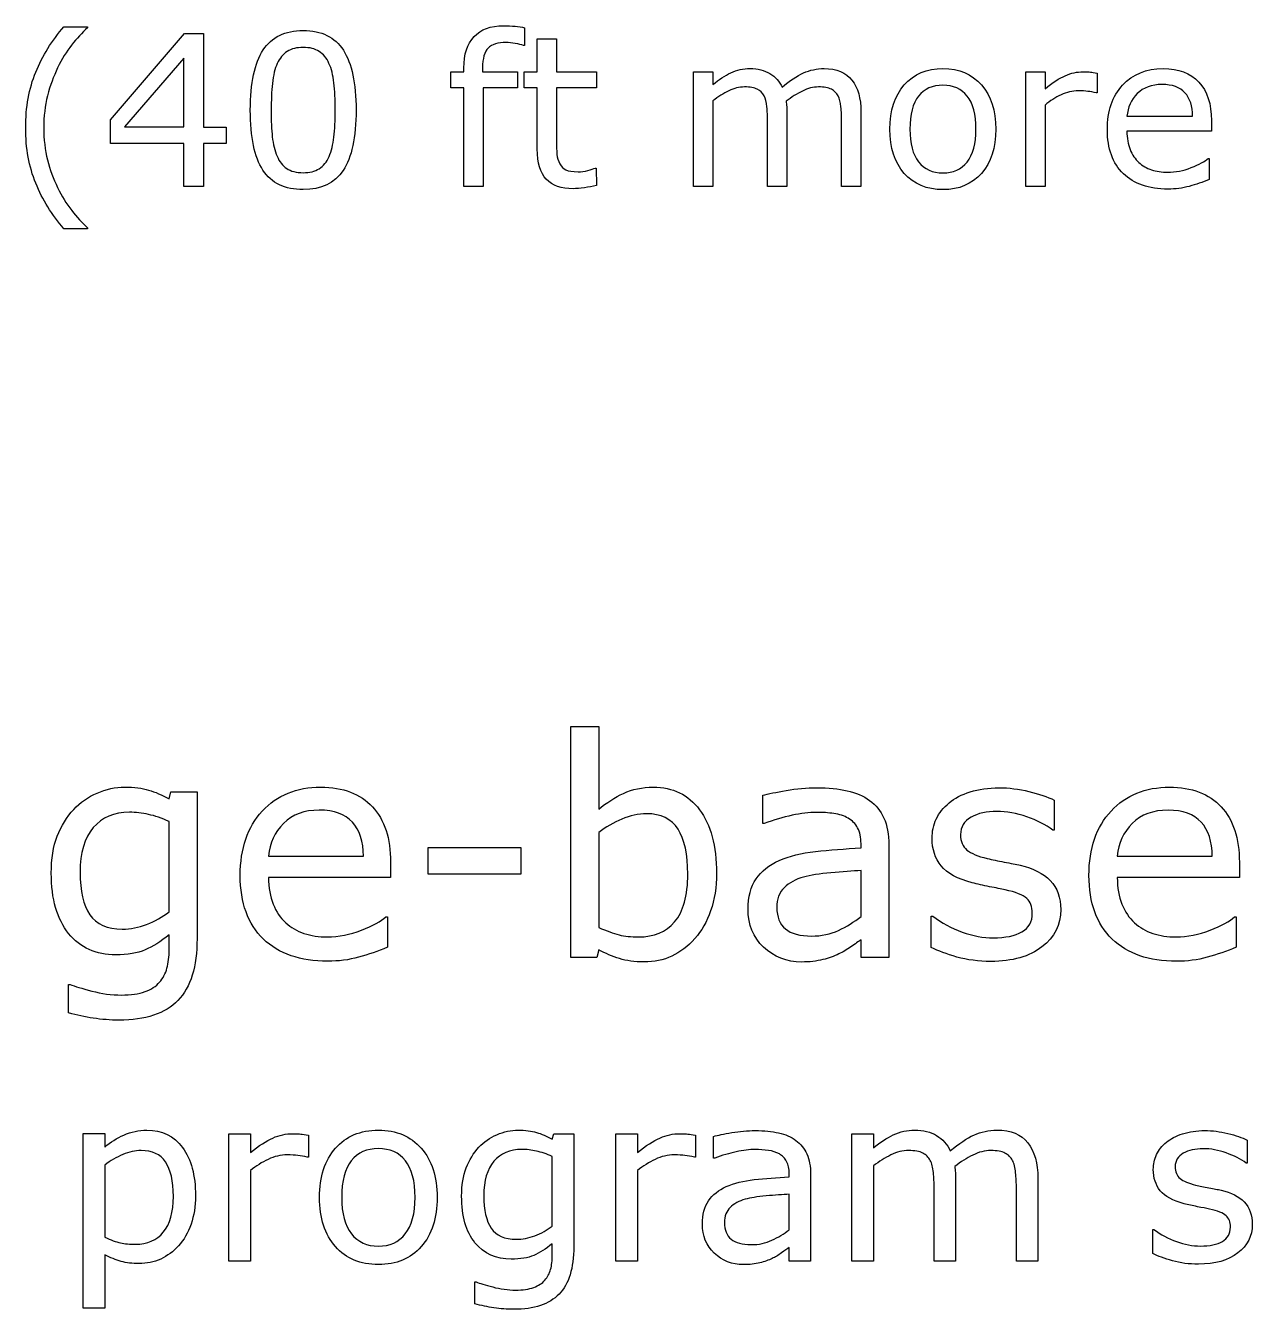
# Model space of a CAD drawing. Extents: x -13 to 750, y 12 to 2314.
# Drawn here: x 176.9 to 229.4, y 585.8 to 640.8 of the extents above; entities that cross this region are included whole.
import ezdxf

# ---------------------------------------------------------------- set-up
doc = ezdxf.new("R2010")
doc.units = 0
doc.layers.get('0').update_dxf_attribs({"linetype": 'CONTINUOUS'})

msp = doc.modelspace()

# ---------------------------------------------------------------- linework, layer by layer
at = {"color": 7}
for points in [[(178.58203, 640.7281), (179.58838, 640.7281), (179.58838, 640.6841)], [(198.2959, 640.6838), (198.2959, 639.9283)], [(198.83643, 635.4938), (198.83643, 638.1042), (198.27832, 638.1042), (198.27832, 638.7985), (198.83643, 638.7985), (198.83643, 640.2091), (199.6626, 640.2091), (199.6626, 638.7985), (201.36768, 638.7985), (201.36768, 638.1042), (199.6626, 638.1042), (199.6626, 635.8673)], [(198.2959, 639.9283), (198.252, 639.9283)], [(196.49859, 638.9659), (196.49859, 638.7989), (197.98833, 638.7989), (197.98833, 638.1046), (196.5249, 638.1046), (196.5249, 633.89), (195.69873, 633.89), (195.69873, 638.1044), (195.14062, 638.1044), (195.14062, 638.7987), (195.69873, 638.7987), (195.69873, 638.9613)], [(206.35562, 637.5553), (206.35562, 633.89), (205.52945, 633.89), (205.52945, 638.7987), (206.35562, 638.7987), (206.35562, 638.2538)], [(220.57182, 637.3755), (220.57182, 633.89), (219.74565, 633.89), (219.74565, 638.7987), (220.57182, 638.7987), (220.57182, 638.0736)], [(222.80863, 638.7457), (222.80859, 637.8979)], [(222.80859, 637.8979), (222.76469, 637.8979)], [(209.52412, 637.0325), (209.52412, 633.89), (208.69794, 633.89), (208.69794, 636.6849)], [(212.69253, 637.076), (212.69238, 633.8901)], [(224.07861, 636.8916), (226.89111, 636.8916)], [(212.69238, 633.8901), (211.86621, 633.8901), (211.86621, 636.685)], [(227.69527, 636.707), (227.69531, 636.2588)], [(227.69531, 636.2588), (224.07861, 636.2588)], [(201.32375, 634.6764), (201.36765, 634.6764), (201.36768, 633.9341)], [(227.55469, 635.0898), (227.59859, 635.0898), (227.59859, 634.1889)], [(179.58838, 632.0797), (178.58203, 632.0797)], [(179.58838, 632.1236), (179.58838, 632.0797)], [(201.46823, 601.2195), (201.39203, 600.8894), (200.27484, 600.8894), (200.27484, 610.7664), (201.4682, 610.7664), (201.4682, 607.2371)], [(183.08543, 607.6755), (183.16163, 607.9802), (184.27882, 607.9802), (184.27878, 601.6957)], [(208.55222, 606.6149), (208.48872, 606.6149), (208.48872, 607.8273)], [(220.96825, 607.6176), (220.96825, 606.3417), (220.90475, 606.3417)], [(183.08542, 602.8382), (183.08542, 606.704)], [(201.46823, 606.2338), (201.46823, 602.1713)], [(212.69724, 605.5737), (212.69724, 605.7578)], [(213.88423, 605.7008), (213.88425, 600.8891)], [(187.33835, 605.2249), (191.40085, 605.2249)], [(223.66599, 605.2245), (227.72849, 605.2245)], [(192.56249, 604.9583), (192.56247, 604.3109)], [(205.28317, 604.4563), (205.28317, 604.4565)], [(212.69724, 602.6347), (212.69724, 604.6088)], [(228.89013, 604.9579), (228.89011, 604.3105)], [(192.56247, 604.3109), (187.33835, 604.3109)], [(228.89011, 604.3105), (223.66599, 604.3105)], [(183.08542, 602.8379), (183.08542, 602.8382)], [(192.35934, 602.6224), (192.42284, 602.6224), (192.42284, 601.3211)], [(212.69724, 602.6349), (212.69724, 602.6347)], [(215.70602, 601.3144), (215.70602, 602.6537), (215.76952, 602.6537)], [(228.68698, 602.622), (228.75048, 602.622), (228.75048, 601.3207)], [(183.08543, 601.2073), (183.08543, 601.8547)], [(213.88425, 600.8891), (212.69724, 600.8891), (212.69724, 601.6445)], [(178.78171, 598.5095), (178.78171, 599.7283), (178.84521, 599.7283)], [(180.3286, 588.1636), (180.3286, 585.8785), (179.41063, 585.8785), (179.41063, 593.3443), (180.3286, 593.3443), (180.3286, 592.773)], [(186.55909, 591.7617), (186.55909, 587.89), (185.64112, 587.89), (185.64112, 593.3441), (186.55909, 593.3441), (186.55909, 592.5384)], [(189.04444, 593.2851), (189.04442, 592.3435)], [(199.4839, 593.1094), (199.5425, 593.3438), (200.40188, 593.3438), (200.40185, 588.5105)], [(203.12648, 591.7617), (203.12648, 587.89), (202.20852, 587.89), (202.20852, 593.3441), (203.12648, 593.3441), (203.12648, 592.5384)], [(205.61184, 593.2851), (205.61181, 592.3435)], [(206.437, 592.2945), (206.3882, 592.2945), (206.3882, 593.2271)], [(213.2243, 591.9623), (213.2243, 587.89), (212.30633, 587.89), (212.30633, 593.3441), (213.2243, 593.3441), (213.2243, 592.7386)], [(229.22995, 593.0658), (229.22995, 592.0843), (229.18115, 592.0843)], [(189.04442, 592.3435), (188.99562, 592.3435)], [(199.48388, 589.3894), (199.48388, 592.3631)], [(205.61181, 592.3435), (205.56301, 592.3435)], [(180.3286, 592.0017), (180.3286, 588.9109)], [(209.62548, 591.4941), (209.62548, 591.6357)], [(210.53859, 591.5911), (210.53856, 587.8904)], [(216.74483, 591.3812), (216.74483, 587.89), (215.82686, 587.89), (215.82686, 590.9955)], [(220.26532, 591.43), (220.26514, 587.89)], [(184.21044, 590.6832), (184.21044, 590.683)], [(209.62548, 589.2332), (209.62548, 590.7517)], [(220.26514, 587.89), (219.34717, 587.89), (219.34717, 590.9955)], [(183.26317, 590.6594), (183.26317, 590.659)], [(199.48388, 589.3891), (199.48388, 589.3894)], [(209.62548, 589.2334), (209.62548, 589.2332)], [(225.18213, 588.2171), (225.18213, 589.2474), (225.23093, 589.2474)], [(199.4839, 588.1341), (199.4839, 588.6322)], [(210.53856, 587.8904), (209.62548, 587.8904), (209.62548, 588.4715)], [(196.17333, 586.0589), (196.17333, 586.9964), (196.22213, 586.9964)]]:
    msp.add_lwpolyline(points, dxfattribs=at)
for points in [[(185.521, 635.7315), (184.5498, 635.7315), (184.5498, 633.89), (183.70605, 633.89), (183.70605, 635.7313), (180.57275, 635.7313), (180.57275, 636.7421), (183.74121, 640.4335), (184.5498, 640.4335), (184.5498, 636.4344), (185.521, 636.4344)], [(183.70605, 636.4346), (183.70605, 639.3878), (181.17041, 636.4346)], [(191.08447, 637.1641)], [(217.61426, 636.3422)], [(218.4668, 636.3422)], [(189.9287, 635.169)], [(198.12936, 604.4505), (194.16843, 604.4505), (194.16843, 605.5995), (198.12936, 605.5995)], [(206.51459, 604.4885)], [(221.24752, 602.933)], [(193.60985, 590.615)], [(194.55712, 590.615)], [(229.44482, 589.4623)]]:
    msp.add_lwpolyline(points, close=True, dxfattribs=at)
for points in [[(177.37354, 638.7813), (177.660647, 639.484433), (178.063477, 640.133367), (178.58203, 640.7281)], [(179.58838, 640.6841), (179.351073, 640.470233), (179.124023, 640.2227), (178.90723, 639.9415)], [(196.13379, 640.3016), (196.42383, 640.615067), (196.842773, 640.7718), (197.39062, 640.7718)], [(197.39062, 640.7718), (197.575193, 640.7718), (197.740723, 640.763133), (197.88721, 640.7458)], [(197.88721, 640.7458), (198.036623, 640.728467), (198.172853, 640.7078), (198.2959, 640.6838)], [(187.10742, 639.7305), (187.473633, 640.287167), (188.044923, 640.5655), (188.82129, 640.5655)], [(188.82129, 640.5655), (189.606443, 640.5655), (190.179197, 640.282767), (190.53955, 639.7173)], [(195.69873, 638.9613), (195.69873, 639.5443), (195.84375, 639.991067), (196.13379, 640.3016)], [(178.90723, 639.9415), (178.693363, 639.663167), (178.494143, 639.337967), (178.30957, 638.9659)], [(186.55811, 637.1553), (186.55811, 638.318433), (186.741213, 639.176833), (187.10742, 639.7305)], [(188.13574, 639.669), (187.957033, 639.554733), (187.814943, 639.3819), (187.70947, 639.1505)], [(188.82129, 639.8404), (188.545897, 639.8404), (188.31738, 639.783267), (188.13574, 639.669)], [(189.50244, 639.669), (189.32666, 639.783267), (189.09961, 639.8404), (188.82129, 639.8404)], [(189.92432, 639.1592), (189.82178, 639.3848), (189.681153, 639.554733), (189.50244, 639.669)], [(190.53955, 639.7173), (190.90283, 639.154833), (191.08447, 638.303767), (191.08447, 637.1641)], [(196.73589, 639.814), (196.57769, 639.658733), (196.49859, 639.376033), (196.49859, 638.9659)], [(197.50933, 640.0513), (197.154837, 640.0513), (196.897023, 639.9722), (196.73589, 639.814)], [(197.89605, 640.0073), (197.749563, 640.036633), (197.620657, 640.0513), (197.50933, 640.0513)], [(198.252, 639.9283), (198.16118, 639.954967), (198.04253, 639.9813), (197.89605, 640.0073)], [(187.70947, 639.1505), (187.609863, 638.9337), (187.541017, 638.650967), (187.50293, 638.3023)], [(190.13525, 638.3243), (190.100117, 638.652433), (190.029807, 638.930733), (189.92432, 639.1592)], [(176.94287, 636.4039), (176.94287, 637.2857), (177.086427, 638.078167), (177.37354, 638.7813)], [(178.30957, 638.9659), (178.13379, 638.605567), (177.990237, 638.2086), (177.87891, 637.775)], [(206.35562, 638.2538), (206.613433, 638.467667), (206.86978, 638.634633), (207.12466, 638.7547)], [(207.12466, 638.7547), (207.382473, 638.874833), (207.6564, 638.9349), (207.94644, 638.9349)], [(207.94644, 638.9349), (208.280427, 638.9349), (208.56314, 638.8646), (208.79458, 638.724)], [(208.79458, 638.724), (209.02896, 638.583333), (209.203277, 638.3885), (209.31753, 638.1395)], [(209.31753, 638.1395), (209.651517, 638.420767), (209.956207, 638.622933), (210.2316, 638.746)], [(210.2316, 638.746), (210.506987, 638.871933), (210.80142, 638.9349), (211.1149, 638.9349)], [(211.1149, 638.9349), (211.65396, 638.9349), (212.05093, 638.770833), (212.30581, 638.4427)], [(214.54687, 638.2363), (214.95703, 638.7021), (215.509277, 638.935), (216.20361, 638.935)], [(216.20361, 638.935), (216.89209, 638.935), (217.441407, 638.7021), (217.85156, 638.2363)], [(220.57182, 638.0736), (220.89994, 638.337267), (221.188513, 638.5233), (221.43754, 638.6317)], [(221.43754, 638.6317), (221.689493, 638.743033), (221.94584, 638.7987), (222.20658, 638.7987)], [(222.20658, 638.7987), (222.350133, 638.7987), (222.454137, 638.794367), (222.51859, 638.7857)], [(222.51859, 638.7857), (222.583057, 638.779033), (222.679737, 638.7657), (222.80863, 638.7457)], [(223.894, 638.2275), (224.333453, 638.699167), (224.910603, 638.935), (225.62545, 638.935)], [(225.62545, 638.935), (226.287557, 638.935), (226.797323, 638.741633), (227.15475, 638.3549)], [(187.50293, 638.3023), (187.467797, 637.9537), (187.45023, 637.571367), (187.45023, 637.1553)], [(190.19235, 637.1641), (190.19235, 637.609433), (190.173317, 637.996167), (190.13525, 638.3243)], [(207.03238, 637.9816), (206.806793, 637.870267), (206.581207, 637.728167), (206.35562, 637.5553)], [(207.71353, 638.1486), (207.487943, 638.1486), (207.260893, 638.092933), (207.03238, 637.9816)], [(208.25845, 638.0516), (208.132477, 638.116267), (207.950837, 638.1486), (207.71353, 638.1486)], [(208.54849, 637.7704), (208.48111, 637.896333), (208.38443, 637.990067), (208.25845, 638.0516)], [(210.18746, 637.9729), (209.956013, 637.858633), (209.724567, 637.712167), (209.49312, 637.5335)], [(210.8818, 638.1487), (210.650353, 638.1487), (210.418907, 638.0901), (210.18746, 637.9729)], [(211.42672, 638.0517), (211.30074, 638.116367), (211.1191, 638.1487), (210.8818, 638.1487)], [(211.71676, 637.7661), (211.649373, 637.892033), (211.552693, 637.987233), (211.42672, 638.0517)], [(212.30581, 638.4427), (212.563623, 638.1175), (212.69253, 637.661933), (212.69253, 637.076)], [(213.93604, 636.3422), (213.93604, 637.142067), (214.13965, 637.773433), (214.54687, 638.2363)], [(216.20361, 638.2231), (215.75537, 638.2231), (215.406737, 638.067833), (215.15771, 637.7573)], [(217.24072, 637.7573), (216.9917, 638.067833), (216.645997, 638.2231), (216.20361, 638.2231)], [(217.85156, 638.2363), (218.26172, 637.773433), (218.4668, 637.142067), (218.4668, 636.3422)], [(221.99565, 637.9819), (221.740763, 637.9819), (221.494667, 637.924767), (221.25736, 637.8105)], [(222.40434, 637.9599), (222.29008, 637.974567), (222.15385, 637.9819), (221.99565, 637.9819)], [(222.76469, 637.8979), (222.641643, 637.927233), (222.521527, 637.9479), (222.40434, 637.9599)], [(223.23922, 636.3159), (223.23922, 637.118633), (223.45748, 637.755833), (223.894, 638.2275)], [(225.58154, 638.2539), (225.13916, 638.2539), (224.786133, 638.123533), (224.52246, 637.8628)], [(226.56152, 637.8979), (226.347653, 638.135233), (226.020993, 638.2539), (225.58154, 638.2539)], [(227.15475, 638.3549), (227.515097, 637.968233), (227.69527, 637.418933), (227.69527, 636.707)], [(177.87891, 637.775), (177.77051, 637.3414), (177.71631, 636.884367), (177.71631, 636.4039)], [(208.66714, 637.3002), (208.64954, 637.496467), (208.60999, 637.6532), (208.54849, 637.7704)], [(209.49312, 637.5335), (209.50192, 637.4661), (209.509253, 637.387), (209.51512, 637.2962)], [(211.83541, 637.2959), (211.81781, 637.492167), (211.77826, 637.6489), (211.71676, 637.7661)], [(215.15771, 637.7573), (214.911617, 637.4497), (214.78857, 636.978), (214.78857, 636.3422)], [(217.61426, 636.3422), (217.61426, 636.978), (217.489747, 637.4497), (217.24072, 637.7573)], [(221.25736, 637.8105), (221.02006, 637.699167), (220.791547, 637.554167), (220.57182, 637.3755)], [(224.52246, 637.8628), (224.26172, 637.602), (224.11377, 637.278267), (224.07861, 636.8916)], [(226.89111, 636.8916), (226.888443, 637.3252), (226.77858, 637.660633), (226.56152, 637.8979)], [(187.09863, 634.5889), (186.738283, 635.145567), (186.55811, 636.001033), (186.55811, 637.1553)], [(187.45023, 637.1553), (187.45023, 636.6983), (187.46633, 636.316), (187.49853, 636.0084)], [(190.13525, 636.004), (190.173317, 636.326267), (190.19235, 636.712967), (190.19235, 637.1641)], [(191.08447, 637.1641), (191.08447, 635.9893), (190.8999, 635.1265), (190.53076, 634.5757)], [(208.69794, 636.6849), (208.69794, 636.9017), (208.687673, 637.1068), (208.66714, 637.3002)], [(209.51512, 637.2962), (209.52112, 637.208267), (209.52412, 637.120367), (209.52412, 637.0325)], [(211.86621, 636.685), (211.86621, 636.895933), (211.855943, 637.099567), (211.83541, 637.2959)], [(177.37354, 634.0264), (177.086427, 634.729533), (176.94287, 635.522033), (176.94287, 636.4039)], [(177.71631, 636.4039), (177.71631, 635.9029), (177.769043, 635.4444), (177.87451, 635.0284)], [(214.54687, 634.4482), (214.13965, 634.911067), (213.93604, 635.5424), (213.93604, 636.3422)], [(214.78857, 636.3422), (214.78857, 635.727), (214.913083, 635.259733), (215.16211, 634.9404)], [(217.23633, 634.936), (217.488283, 635.2524), (217.61426, 635.721133), (217.61426, 636.3422)], [(218.4668, 636.3422), (218.4668, 635.5424), (218.26172, 634.911067), (217.85156, 634.4482)], [(223.92476, 634.435), (223.467733, 634.8774), (223.23922, 635.504367), (223.23922, 636.3159)], [(187.49853, 636.0084), (187.53073, 635.700733), (187.599577, 635.425333), (187.70507, 635.1822)], [(189.92871, 635.169), (190.03125, 635.406333), (190.100097, 635.684667), (190.13525, 636.004)], [(199.6626, 635.8673), (199.6626, 635.6095), (199.668467, 635.407367), (199.6802, 635.2609)], [(224.07861, 636.2588), (224.07861, 635.957), (224.12402, 635.6933), (224.21484, 635.4677)], [(199.22754, 634.1974), (198.9668, 634.466933), (198.83643, 634.899067), (198.83643, 635.4938)], [(199.6802, 635.2609), (199.691933, 635.117367), (199.732947, 634.9826), (199.80324, 634.8566)], [(224.21484, 635.4677), (224.30566, 635.2451), (224.430173, 635.062), (224.58838, 634.9184)], [(177.87451, 635.0284), (177.98291, 634.6124), (178.12793, 634.2169), (178.30957, 633.8419)], [(187.70507, 635.1822), (187.80175, 634.953667), (187.93798, 634.779333), (188.11376, 634.6592)], [(188.11376, 634.6592), (188.292473, 634.539133), (188.528313, 634.4791), (188.82128, 634.4791)], [(188.82128, 634.4791), (189.096667, 634.4791), (189.325183, 634.536233), (189.50683, 634.6505)], [(189.50683, 634.6505), (189.68847, 634.7647), (189.829093, 634.937533), (189.9287, 635.169)], [(199.80324, 634.8566), (199.867707, 634.7394), (199.955597, 634.652967), (200.06691, 634.5973)], [(201.00734, 634.5753), (201.153827, 634.616633), (201.259297, 634.650333), (201.32375, 634.6764)], [(215.16211, 634.9404), (215.41113, 634.624), (215.758297, 634.4658), (216.20361, 634.4658)], [(216.20361, 634.4658), (216.643063, 634.4658), (216.987303, 634.622533), (217.23633, 634.936)], [(224.58838, 634.9184), (224.74072, 634.7778), (224.920897, 634.672333), (225.12891, 634.602)], [(225.82324, 634.4965), (226.157227, 634.4965), (226.492677, 634.562433), (226.82959, 634.6943)], [(226.82959, 634.6943), (227.169437, 634.829033), (227.411137, 634.960867), (227.55469, 635.0898)], [(188.82129, 633.754), (188.03613, 633.754), (187.46191, 634.0323), (187.09863, 634.5889)], [(190.53076, 634.5757), (190.164553, 634.0279), (189.59473, 633.754), (188.82129, 633.754)], [(200.37012, 633.7931), (199.86914, 633.7931), (199.48828, 633.927867), (199.22754, 634.1974)], [(200.06691, 634.5973), (200.18117, 634.544633), (200.354023, 634.5183), (200.58547, 634.5183)], [(200.58547, 634.5183), (200.720237, 634.5183), (200.86086, 634.5373), (201.00734, 634.5753)], [(216.20361, 633.7539), (215.509277, 633.7539), (214.95703, 633.985333), (214.54687, 634.4482)], [(217.85156, 634.4482), (217.441407, 633.985333), (216.89209, 633.7539), (216.20361, 633.7539)], [(225.83199, 633.7758), (225.017537, 633.7758), (224.381793, 633.995533), (223.92476, 634.435)], [(225.12891, 634.602), (225.339843, 634.531667), (225.571287, 634.4965), (225.82324, 634.4965)], [(227.59859, 634.1889), (227.32027, 634.0717), (227.03609, 633.973567), (226.74605, 633.8945)], [(178.58203, 632.0797), (178.063477, 632.674367), (177.660647, 633.323267), (177.37354, 634.0264)], [(178.30957, 633.8419), (178.48535, 633.4815), (178.686033, 633.1563), (178.91162, 632.8663)], [(200.85791, 633.8331), (200.67627, 633.806433), (200.513673, 633.7931), (200.37012, 633.7931)], [(201.36768, 633.9341), (201.212407, 633.893433), (201.042483, 633.859767), (200.85791, 633.8331)], [(226.74605, 633.8945), (226.456017, 633.815367), (226.15133, 633.7758), (225.83199, 633.7758)], [(178.91162, 632.8663), (179.137207, 632.5733), (179.362793, 632.325733), (179.58838, 632.1236)], [(178.99754, 607.2249), (179.272607, 607.5253), (179.606917, 607.758033), (180.00047, 607.9231)], [(180.00047, 607.9231), (180.394023, 608.092367), (180.78546, 608.177), (181.17478, 608.177)], [(181.17478, 608.177), (181.585267, 608.177), (181.92804, 608.1347), (182.2031, 608.0501)], [(182.2031, 608.0501), (182.4824, 607.9697), (182.77651, 607.844833), (183.08543, 607.6755)], [(187.07177, 607.1546), (187.706537, 607.835933), (188.540193, 608.1766), (189.57274, 608.1766)], [(189.57274, 608.1766), (190.52912, 608.1766), (191.26545, 607.8973), (191.78173, 607.3387)], [(201.4682, 607.2371), (201.802513, 607.512167), (202.157983, 607.736433), (202.53461, 607.9099)], [(202.53461, 607.9099), (202.911237, 608.087633), (203.334413, 608.1765), (203.80414, 608.1765)], [(203.80414, 608.1765), (204.642033, 608.1765), (205.30219, 607.8549), (205.78461, 607.2117)], [(208.48872, 607.8273), (208.721467, 607.890633), (209.057893, 607.960467), (209.498, 608.0368)], [(209.498, 608.0368), (209.9381, 608.112933), (210.371857, 608.151), (210.79927, 608.151)], [(210.79927, 608.151), (211.298617, 608.151), (211.732373, 608.1087), (212.10054, 608.0241)], [(212.10054, 608.0241), (212.472933, 607.9437), (212.794547, 607.804033), (213.06538, 607.6051)], [(216.46776, 607.5034), (216.70474, 607.702267), (217.005197, 607.858833), (217.36913, 607.9731)], [(217.36913, 607.9731), (217.737297, 608.091567), (218.14778, 608.1508), (218.60058, 608.1508)], [(218.60058, 608.1508), (219.023753, 608.1508), (219.45116, 608.0979), (219.8828, 607.9921)], [(219.8828, 607.9921), (220.318673, 607.890567), (220.68049, 607.765733), (220.96825, 607.6176)], [(223.3994, 607.1542), (224.034167, 607.835533), (224.867827, 608.1762), (225.90038, 608.1762)], [(225.90038, 608.1762), (226.85676, 608.1762), (227.593087, 607.8969), (228.10936, 607.3383)], [(178.29295, 606.0759), (178.46645, 606.520233), (178.701313, 606.903233), (178.99754, 607.2249)], [(189.50925, 607.1927), (188.87025, 607.1927), (188.36032, 607.0044), (187.97946, 606.6278)], [(190.92477, 606.6786), (190.615857, 607.021333), (190.144017, 607.1927), (189.50925, 607.1927)], [(191.78173, 607.3387), (192.302237, 606.7801), (192.56249, 605.986633), (192.56249, 604.9583)], [(205.78461, 607.2117), (206.271263, 606.568433), (206.51459, 605.6607), (206.51459, 604.4885)], [(213.06538, 607.6051), (213.33198, 607.410433), (213.535103, 607.158633), (213.67475, 606.8497)], [(215.91552, 606.8115), (216.03824, 607.069633), (216.22232, 607.300267), (216.46776, 607.5034)], [(225.83688, 607.1923), (225.197887, 607.1923), (224.68796, 607.004), (224.3071, 606.6274)], [(227.25241, 606.6782), (226.94349, 607.020933), (226.471647, 607.1923), (225.83688, 607.1923)], [(228.10936, 607.3383), (228.629873, 606.7797), (228.89013, 605.986233), (228.89013, 604.9579)], [(181.38425, 607.1036), (180.728323, 607.1036), (180.212047, 606.883533), (179.83542, 606.4434)], [(182.19675, 607.0086), (181.925917, 607.071933), (181.655083, 607.1036), (181.38425, 607.1036)], [(183.08542, 606.704), (182.768033, 606.847867), (182.47181, 606.9494), (182.19675, 607.0086)], [(186.12597, 604.3934), (186.12597, 605.552933), (186.441237, 606.473333), (187.07177, 607.1546)], [(187.97946, 606.6278), (187.602833, 606.251133), (187.38913, 605.7835), (187.33835, 605.2249)], [(191.40085, 605.2249), (191.39685, 605.851233), (191.238157, 606.3358), (190.92477, 606.6786)], [(202.45847, 606.8115), (202.102997, 606.663367), (201.772917, 606.4708), (201.46823, 606.2338)], [(203.51218, 607.04), (203.165173, 607.04), (202.813937, 606.963833), (202.45847, 606.8115)], [(204.86423, 606.3798), (204.58493, 606.819933), (204.134247, 607.04), (203.51218, 607.04)], [(209.74558, 606.9704), (209.360487, 606.889933), (208.9627, 606.771433), (208.55222, 606.6149)], [(210.79294, 607.0973), (210.479787, 607.0973), (210.130667, 607.055), (209.74558, 606.9704)], [(211.53561, 607.0463), (211.298637, 607.0803), (211.05108, 607.0973), (210.79294, 607.0973)], [(212.14499, 606.8495), (211.975717, 606.946833), (211.77259, 607.012433), (211.53561, 607.0463)], [(212.55124, 606.4306), (212.45814, 606.608333), (212.322723, 606.747967), (212.14499, 606.8495)], [(213.67475, 606.8497), (213.814403, 606.540833), (213.88423, 606.157867), (213.88423, 605.7008)], [(215.73778, 605.9863), (215.73778, 606.2783), (215.797027, 606.553367), (215.91552, 606.8115)], [(217.40719, 606.8876), (217.10673, 606.7226), (216.9565, 606.475067), (216.9565, 606.145)], [(218.51168, 607.1415), (218.075807, 607.1415), (217.707643, 607.056867), (217.40719, 606.8876)], [(219.79391, 606.9067), (219.358037, 607.063233), (218.930627, 607.1415), (218.51168, 607.1415)], [(220.90475, 606.3417), (220.600057, 606.566033), (220.229777, 606.754367), (219.79391, 606.9067)], [(222.4536, 604.393), (222.4536, 605.552533), (222.768867, 606.472933), (223.3994, 607.1542)], [(224.3071, 606.6274), (223.930473, 606.250733), (223.71677, 605.7831), (223.66599, 605.2245)], [(227.72849, 605.2245), (227.72449, 605.850833), (227.565797, 606.3354), (227.25241, 606.6782)], [(178.03904, 604.5017), (178.03904, 605.1111), (178.123677, 605.635833), (178.29295, 606.0759)], [(179.83542, 606.4434), (179.458793, 606.003267), (179.27048, 605.364267), (179.27048, 604.5264)], [(205.28317, 604.4565), (205.28317, 605.302833), (205.143523, 605.943933), (204.86423, 606.3798)], [(212.69724, 605.7578), (212.69724, 606.0286), (212.648573, 606.252867), (212.55124, 606.4306)], [(216.9565, 606.145), (216.9565, 605.853), (217.047483, 605.632933), (217.22945, 605.4848)], [(210.74851, 605.4213), (211.35365, 605.489033), (212.003227, 605.539833), (212.69724, 605.5737)], [(216.12499, 604.8056), (215.86685, 605.1272), (215.73778, 605.520767), (215.73778, 605.9863)], [(208.20309, 604.247), (208.435843, 604.581333), (208.765923, 604.8437), (209.19333, 605.0341)], [(209.19333, 605.0341), (209.62497, 605.224567), (210.143363, 605.353633), (210.74851, 605.4213)], [(217.22945, 605.4848), (217.407183, 605.336667), (217.694943, 605.216067), (218.09273, 605.123)], [(218.09273, 605.123), (218.312783, 605.072333), (218.558227, 605.021533), (218.82906, 604.9706)], [(218.82906, 604.9706), (219.104127, 604.919933), (219.332643, 604.8734), (219.51461, 604.831)], [(178.78172, 601.9119), (178.2866, 602.5255), (178.03904, 603.388767), (178.03904, 604.5017)], [(179.27048, 604.5264), (179.27048, 603.7308), (179.410127, 603.127767), (179.68942, 602.7173)], [(204.71823, 602.4123), (205.094857, 602.848167), (205.28317, 603.5295), (205.28317, 604.4563)], [(206.51462, 604.4885), (206.51462, 603.896033), (206.429983, 603.362833), (206.26071, 602.8889)], [(211.40866, 604.5138), (210.917773, 604.4718), (210.52845, 604.410433), (210.24069, 604.3297)], [(212.69724, 604.6088), (212.333307, 604.587467), (211.90378, 604.5558), (211.40866, 604.5138)], [(217.45165, 604.082), (216.829577, 604.247), (216.387357, 604.4882), (216.12499, 604.8056)], [(219.51461, 604.831), (220.06897, 604.704067), (220.496377, 604.486133), (220.79683, 604.1772)], [(187.1162, 601.6766), (186.456047, 602.3156), (186.12597, 603.2212), (186.12597, 604.3934)], [(187.33835, 604.3109), (187.33835, 603.875033), (187.403943, 603.494167), (187.53513, 603.1683)], [(207.86032, 602.9457), (207.86032, 603.483167), (207.974577, 603.916933), (208.20309, 604.247)], [(209.40915, 603.8727), (209.197563, 603.669567), (209.09177, 603.388167), (209.09177, 603.0285)], [(210.24069, 604.3297), (209.897917, 604.232367), (209.620737, 604.080033), (209.40915, 603.8727)], [(218.19433, 603.9169), (217.923497, 603.967567), (217.675937, 604.0226), (217.45165, 604.082)], [(218.86083, 603.7836), (218.691557, 603.8216), (218.46939, 603.866033), (218.19433, 603.9169)], [(220.79683, 604.1772), (221.09729, 603.864067), (221.24752, 603.449333), (221.24752, 602.933)], [(223.44384, 601.6762), (222.78368, 602.3152), (222.4536, 603.2208), (222.4536, 604.393)], [(223.66599, 604.3105), (223.66599, 603.874633), (223.73158, 603.493767), (223.86276, 603.1679)], [(219.78759, 603.4155), (219.626783, 603.559367), (219.317863, 603.682067), (218.86083, 603.7836)], [(220.0288, 602.7807), (220.0288, 603.059967), (219.948397, 603.271567), (219.78759, 603.4155)], [(182.12058, 602.2984), (182.471813, 602.4338), (182.793427, 602.613633), (183.08542, 602.8379)], [(187.53513, 603.1683), (187.66631, 602.8467), (187.84616, 602.582233), (188.07468, 602.3749)], [(206.26071, 602.8889), (206.09567, 602.414967), (205.871387, 602.0172), (205.58786, 601.6956)], [(208.52683, 601.3271), (208.08249, 601.7503), (207.86032, 602.289833), (207.86032, 602.9457)], [(209.09177, 603.0285), (209.09177, 602.622233), (209.21449, 602.3154), (209.45993, 602.108)], [(219.58446, 601.9809), (219.880687, 602.150167), (220.0288, 602.416767), (220.0288, 602.7807)], [(221.24753, 602.933), (221.24753, 602.2856), (220.978813, 601.754533), (220.44138, 601.3398)], [(223.86276, 603.1679), (223.993947, 602.8463), (224.173797, 602.581833), (224.40231, 602.3745)], [(179.68942, 602.7173), (179.96872, 602.306833), (180.4321, 602.1016), (181.07956, 602.1016)], [(181.07956, 602.1016), (181.426567, 602.1016), (181.773573, 602.1672), (182.12058, 602.2984)], [(188.07468, 602.3749), (188.294733, 602.171767), (188.554987, 602.0194), (188.85544, 601.9178)], [(191.31198, 602.0511), (191.802867, 602.245767), (192.151987, 602.4362), (192.35934, 602.6224)], [(203.1694, 601.7649), (203.82956, 601.7649), (204.345837, 601.9807), (204.71823, 602.4123)], [(211.73239, 602.0446), (212.079397, 602.2096), (212.401013, 602.406367), (212.69724, 602.6349)], [(215.76952, 602.6537), (216.146147, 602.370233), (216.565093, 602.143833), (217.02636, 601.9745)], [(224.40231, 602.3745), (224.622363, 602.171367), (224.88262, 602.019), (225.18308, 601.9174)], [(227.63962, 602.0507), (228.130507, 602.245367), (228.479627, 602.4358), (228.68698, 602.622)], [(180.80027, 600.9978), (179.953917, 600.9978), (179.281067, 601.3025), (178.78172, 601.9119)], [(183.08543, 601.8547), (182.72573, 601.566967), (182.38084, 601.351167), (182.05076, 601.2073)], [(184.27878, 601.6957), (184.27878, 600.493833), (184.00583, 599.6115), (183.45993, 599.0487)], [(189.87108, 600.7245), (188.694653, 600.7245), (187.77636, 601.041867), (187.1162, 601.6766)], [(188.85544, 601.9178), (189.160127, 601.816267), (189.494437, 601.7655), (189.85837, 601.7655)], [(189.85837, 601.7655), (190.34079, 601.7655), (190.825327, 601.8607), (191.31198, 602.0511)], [(201.46823, 602.1713), (201.80677, 602.018967), (202.096647, 601.913167), (202.33786, 601.8539)], [(202.33786, 601.8539), (202.5833, 601.794567), (202.86048, 601.7649), (203.1694, 601.7649)], [(205.58786, 601.6956), (205.287407, 601.361267), (204.95733, 601.109467), (204.59763, 600.9402)], [(209.45993, 602.108), (209.70537, 601.904933), (210.079883, 601.8034), (210.58347, 601.8034)], [(210.58347, 601.8034), (211.00241, 601.8034), (211.385383, 601.8838), (211.73239, 602.0446)], [(217.02636, 601.9745), (217.48762, 601.8095), (217.92984, 601.727), (218.35302, 601.727)], [(218.35302, 601.727), (218.87776, 601.727), (219.28824, 601.811633), (219.58446, 601.9809)], [(226.19872, 600.7241), (225.022287, 600.7241), (224.103993, 601.041467), (223.44384, 601.6762)], [(225.18308, 601.9174), (225.487767, 601.815867), (225.822077, 601.7651), (226.18601, 601.7651)], [(226.18601, 601.7651), (226.66843, 601.7651), (227.152967, 601.8603), (227.63962, 602.0507)], [(182.05076, 601.2073), (181.724913, 601.067633), (181.308083, 600.9978), (180.80027, 600.9978)], [(182.99023, 600.4265), (183.053697, 600.659233), (183.08543, 600.9195), (183.08543, 601.2073)], [(192.42284, 601.3211), (192.02082, 601.151833), (191.61034, 601.010067), (191.1914, 600.8958)], [(202.3569, 600.8386), (202.056447, 600.931733), (201.760223, 601.0587), (201.46823, 601.2195)], [(210.15183, 600.6923), (209.51283, 600.6923), (208.971163, 600.9039), (208.52683, 601.3271)], [(212.26559, 601.3398), (212.087857, 601.212867), (211.914357, 601.1113), (211.74509, 601.0351)], [(212.69724, 601.6445), (212.59144, 601.572567), (212.447557, 601.471), (212.26559, 601.3398)], [(216.80417, 600.9018), (216.368297, 601.028733), (216.002247, 601.166267), (215.70602, 601.3144)], [(220.44138, 601.3398), (219.908173, 600.925067), (219.17819, 600.7177), (218.25143, 600.7177)], [(228.75048, 601.3207), (228.34846, 601.151433), (227.937977, 601.009667), (227.51903, 600.8954)], [(191.1914, 600.8958), (190.772453, 600.7816), (190.332347, 600.7245), (189.87108, 600.7245)], [(203.41061, 600.6926), (203.008597, 600.6926), (202.65736, 600.741267), (202.3569, 600.8386)], [(204.59763, 600.9402), (204.23793, 600.775133), (203.842257, 600.6926), (203.41061, 600.6926)], [(211.05954, 600.7939), (210.8014, 600.726167), (210.49883, 600.6923), (210.15183, 600.6923)], [(211.74509, 601.0351), (211.546197, 600.937767), (211.31768, 600.857367), (211.05954, 600.7939)], [(218.25143, 600.7177), (217.726697, 600.7177), (217.244277, 600.779067), (216.80417, 600.9018)], [(227.51903, 600.8954), (227.100083, 600.7812), (226.65998, 600.7241), (226.19872, 600.7241)], [(182.67285, 599.8298), (182.820963, 599.994867), (182.926757, 600.193767), (182.99023, 600.4265)], [(178.84521, 599.7283), (179.039877, 599.6521), (179.348797, 599.559), (179.77197, 599.449)], [(182.05078, 599.4236), (182.31738, 599.520933), (182.524737, 599.656333), (182.67285, 599.8298)], [(179.77197, 599.449), (180.19515, 599.334733), (180.618327, 599.2776), (181.0415, 599.2776)], [(183.45993, 599.0487), (182.91403, 598.485833), (182.074023, 598.2044), (180.93991, 598.2044)], [(181.0415, 599.2776), (181.447753, 599.2776), (181.78418, 599.326267), (182.05078, 599.4236)], [(179.83542, 598.2874), (179.479953, 598.338067), (179.128717, 598.4121), (178.78171, 598.5095)], [(180.93991, 598.2044), (180.563283, 598.2044), (180.19512, 598.232067), (179.83542, 598.2874)], [(181.14892, 593.2857), (181.454907, 593.4257), (181.780427, 593.4957), (182.12548, 593.4957)], [(182.12548, 593.4957), (182.783033, 593.4957), (183.2941, 593.246667), (183.65868, 592.7486)], [(190.20165, 592.7195), (190.657377, 593.2371), (191.270983, 593.4959), (192.04247, 593.4959)], [(192.04247, 593.4959), (192.807443, 593.4959), (193.417797, 593.2371), (193.87353, 592.7195)], [(197.11085, 593.3002), (197.413583, 593.4304), (197.71469, 593.4955), (198.01417, 593.4955)], [(198.01417, 593.4955), (198.329923, 593.4955), (198.593597, 593.462833), (198.80519, 593.3975)], [(207.16457, 593.3882), (207.50311, 593.446867), (207.83677, 593.4762), (208.16555, 593.4762)], [(208.16555, 593.4762), (208.549663, 593.4762), (208.88332, 593.443533), (209.16652, 593.3782)], [(214.07879, 593.2953), (214.36525, 593.428767), (214.669613, 593.4955), (214.99188, 593.4955)], [(214.99188, 593.4955), (215.362973, 593.4955), (215.6771, 593.417367), (215.93426, 593.2611)], [(217.53094, 593.2855), (217.836933, 593.4255), (218.164083, 593.4955), (218.51239, 593.4955)], [(218.51239, 593.4955), (219.111343, 593.4955), (219.552423, 593.3132), (219.83563, 592.9486)], [(226.4614, 593.3392), (226.7446, 593.430333), (227.060353, 593.4759), (227.40866, 593.4759)], [(227.40866, 593.4759), (227.73418, 593.4759), (228.062957, 593.435233), (228.39499, 593.3539)], [(180.3286, 592.773), (180.57274, 592.978067), (180.84618, 593.148967), (181.14892, 593.2857)], [(186.55909, 592.5384), (186.923677, 592.8314), (187.244317, 593.038133), (187.52101, 593.1586)], [(187.52101, 593.1586), (187.800957, 593.282267), (188.085787, 593.3441), (188.3755, 593.3441)], [(188.3755, 593.3441), (188.535007, 593.3441), (188.650567, 593.3391), (188.72218, 593.3291)], [(188.72218, 593.3291), (188.793793, 593.322433), (188.901213, 593.307767), (189.04444, 593.2851)], [(196.33937, 592.763), (196.550957, 592.994133), (196.808117, 593.1732), (197.11085, 593.3002)], [(198.80519, 593.3975), (199.02003, 593.3355), (199.246267, 593.239467), (199.4839, 593.1094)], [(203.12648, 592.5384), (203.491067, 592.8314), (203.811707, 593.038133), (204.0884, 593.1586)], [(204.0884, 593.1586), (204.368347, 593.282267), (204.653177, 593.3441), (204.94289, 593.3441)], [(204.94289, 593.3441), (205.102397, 593.3441), (205.217957, 593.3391), (205.28957, 593.3291)], [(205.28957, 593.3291), (205.361183, 593.322433), (205.468607, 593.307767), (205.61184, 593.2851)], [(206.3882, 593.2271), (206.56724, 593.275767), (206.82603, 593.329467), (207.16457, 593.3882)], [(209.16652, 593.3782), (209.45298, 593.3162), (209.700377, 593.208767), (209.90871, 593.0559)], [(209.90871, 593.0559), (210.11379, 592.906167), (210.27004, 592.7125), (210.37746, 592.4749)], [(213.2243, 592.7386), (213.51076, 592.976267), (213.79559, 593.161833), (214.07879, 593.2953)], [(215.93426, 593.2611), (216.19468, 593.104833), (216.388367, 592.888367), (216.51532, 592.6117)], [(216.51532, 592.6117), (216.886413, 592.924167), (217.224953, 593.148767), (217.53094, 593.2855)], [(219.83563, 592.9486), (220.12209, 592.587267), (220.26532, 592.081067), (220.26532, 591.43)], [(225.34323, 592.4457), (225.43763, 592.644233), (225.579233, 592.821633), (225.76804, 592.9779)], [(225.76804, 592.9779), (225.950327, 593.1309), (226.181447, 593.251333), (226.4614, 593.3392)], [(228.39499, 593.3539), (228.730277, 593.275767), (229.008597, 593.179733), (229.22995, 593.0658)], [(181.0952, 592.4509), (180.828273, 592.336967), (180.57274, 592.187233), (180.3286, 592.0017)], [(181.8911, 592.6218), (181.627433, 592.6218), (181.362133, 592.564833), (181.0952, 592.4509)], [(182.92626, 592.1336), (182.701653, 592.459067), (182.3566, 592.6218), (181.8911, 592.6218)], [(183.65868, 592.7486), (184.02652, 592.2538), (184.21044, 591.565333), (184.21044, 590.6832)], [(188.14112, 592.4355), (187.85792, 592.4355), (187.584483, 592.372033), (187.32081, 592.2451)], [(188.59522, 592.4115), (188.468273, 592.4275), (188.316907, 592.4355), (188.14112, 592.4355)], [(188.99562, 592.3435), (188.8589, 592.376167), (188.725433, 592.398833), (188.59522, 592.4115)], [(189.52294, 590.615), (189.52294, 591.503667), (189.749177, 592.205167), (190.20165, 592.7195)], [(192.04247, 592.7049), (191.544423, 592.7049), (191.157053, 592.532367), (190.88036, 592.1873)], [(193.19481, 592.1873), (192.918123, 592.532367), (192.53401, 592.7049), (192.04247, 592.7049)], [(193.87353, 592.7195), (194.329257, 592.205167), (194.55712, 591.503667), (194.55712, 590.615)], [(195.79737, 591.8793), (195.930837, 592.2211), (196.111503, 592.515667), (196.33937, 592.763)], [(198.17528, 592.6704), (197.670727, 592.6704), (197.273593, 592.501133), (196.98388, 592.1626)], [(198.80028, 592.5974), (198.591947, 592.646067), (198.383613, 592.6704), (198.17528, 592.6704)], [(199.48388, 592.3631), (199.23974, 592.473767), (199.011873, 592.551867), (198.80028, 592.5974)], [(204.70852, 592.4355), (204.425313, 592.4355), (204.151873, 592.372033), (203.8882, 592.2451)], [(205.16262, 592.4115), (205.035667, 592.4275), (204.8843, 592.4355), (204.70852, 592.4355)], [(205.56301, 592.3435), (205.42629, 592.376167), (205.292827, 592.398833), (205.16262, 592.4115)], [(207.35497, 592.5679), (207.058743, 592.5059), (206.752753, 592.414767), (206.437, 592.2945)], [(208.16063, 592.6659), (207.91975, 592.6659), (207.651197, 592.633233), (207.35497, 592.5679)], [(208.73192, 592.6269), (208.549633, 592.6529), (208.359203, 592.6659), (208.16063, 592.6659)], [(209.20067, 592.4756), (209.070463, 592.550467), (208.914213, 592.6009), (208.73192, 592.6269)], [(209.51317, 592.1533), (209.441557, 592.290033), (209.33739, 592.397467), (209.20067, 592.4756)], [(210.37746, 592.4749), (210.48488, 592.237233), (210.53859, 591.942633), (210.53859, 591.5911)], [(213.97625, 592.4359), (213.725603, 592.312233), (213.474953, 592.154367), (213.2243, 591.9623)], [(214.73309, 592.6214), (214.482437, 592.6214), (214.230157, 592.559567), (213.97625, 592.4359)], [(215.33856, 592.514), (215.198587, 592.5856), (214.996763, 592.6214), (214.73309, 592.6214)], [(215.66082, 592.2015), (215.585953, 592.3415), (215.478533, 592.445667), (215.33856, 592.514)], [(217.48191, 592.4261), (217.22475, 592.299167), (216.96759, 592.136433), (216.71043, 591.9379)], [(218.2534, 592.6214), (217.99624, 592.6214), (217.739077, 592.5563), (217.48191, 592.4261)], [(218.85887, 592.514), (218.718897, 592.5856), (218.517073, 592.6214), (218.2534, 592.6214)], [(219.18113, 592.1966), (219.106263, 592.3366), (218.998843, 592.4424), (218.85887, 592.514)], [(225.20651, 591.8109), (225.20651, 592.0355), (225.252083, 592.2471), (225.34323, 592.4457)], [(226.49072, 592.5043), (226.2596, 592.3773), (226.14404, 592.186867), (226.14404, 591.933)], [(227.34033, 592.6996), (227.005043, 592.6996), (226.72184, 592.6345), (226.49072, 592.5043)], [(228.32666, 592.5189), (227.991373, 592.639367), (227.662597, 592.6996), (227.34033, 592.6996)], [(229.18115, 592.0843), (228.946777, 592.256833), (228.661947, 592.4017), (228.32666, 592.5189)], [(183.26317, 590.659), (183.26317, 591.316533), (183.150867, 591.808067), (182.92626, 592.1336)], [(187.32081, 592.2451), (187.057137, 592.121367), (186.80323, 591.960233), (186.55909, 591.7617)], [(190.88036, 592.1873), (190.60692, 591.8455), (190.4702, 591.3214), (190.4702, 590.615)], [(193.60985, 590.615), (193.60985, 591.3214), (193.471503, 591.8455), (193.19481, 592.1873)], [(195.60206, 590.6683), (195.60206, 591.137033), (195.667163, 591.5407), (195.79737, 591.8793)], [(196.98388, 592.1626), (196.694167, 591.824), (196.54931, 591.332467), (196.54931, 590.688)], [(203.8882, 592.2451), (203.624533, 592.121367), (203.370627, 591.960233), (203.12648, 591.7617)], [(209.62548, 591.6357), (209.62548, 591.844033), (209.588043, 592.016567), (209.51317, 592.1533)], [(215.79266, 591.6791), (215.773127, 591.897167), (215.72918, 592.0713), (215.66082, 592.2015)], [(216.71043, 591.9379), (216.720163, 591.862967), (216.728297, 591.775067), (216.73483, 591.6742)], [(219.31297, 591.6742), (219.293437, 591.892267), (219.24949, 592.0664), (219.18113, 592.1966)], [(225.50436, 590.9027), (225.305793, 591.1501), (225.20651, 591.452833), (225.20651, 591.8109)], [(226.14404, 591.933), (226.14404, 591.7084), (226.214027, 591.539133), (226.354, 591.4252)], [(206.93017, 591.0791), (207.262197, 591.225567), (207.660957, 591.324833), (208.12645, 591.3769)], [(208.12645, 591.3769), (208.59195, 591.4289), (209.091627, 591.467967), (209.62548, 591.4941)], [(215.82686, 590.9955), (215.82686, 591.236367), (215.81546, 591.464233), (215.79266, 591.6791)], [(216.73483, 591.6742), (216.741497, 591.576533), (216.74483, 591.478867), (216.74483, 591.3812)], [(219.34717, 590.9955), (219.34717, 591.229833), (219.33577, 591.456067), (219.31297, 591.6742)], [(226.354, 591.4252), (226.49072, 591.311267), (226.712077, 591.218467), (227.01807, 591.1468)], [(184.21044, 590.683), (184.21044, 590.240267), (184.146963, 589.834967), (184.02001, 589.4671)], [(196.54931, 590.688), (196.54931, 590.076), (196.65673, 589.6121), (196.87157, 589.2963)], [(206.16845, 590.4736), (206.347483, 590.730733), (206.60139, 590.932567), (206.93017, 591.0791)], [(208.63427, 590.6787), (208.256663, 590.646033), (207.957183, 590.598833), (207.73583, 590.5371)], [(209.62548, 590.7517), (209.345533, 590.7357), (209.01513, 590.711367), (208.63427, 590.6787)], [(226.52487, 590.3461), (226.046357, 590.473033), (225.706187, 590.658567), (225.50436, 590.9027)], [(227.01807, 591.1468), (227.187337, 591.107467), (227.376137, 591.0684), (227.58447, 591.0296)], [(227.58447, 591.0296), (227.796063, 590.990933), (227.971847, 590.955133), (228.11182, 590.9222)], [(228.11182, 590.9222), (228.538247, 590.824533), (228.86702, 590.6569), (229.09814, 590.4193)], [(182.83349, 589.1262), (183.119943, 589.4712), (183.26317, 589.982267), (183.26317, 590.6594)], [(190.20165, 588.5105), (189.749177, 589.024833), (189.52294, 589.726333), (189.52294, 590.615)], [(190.4702, 590.615), (190.4702, 589.9314), (190.608547, 589.4122), (190.88524, 589.0574)], [(193.18993, 589.0525), (193.469877, 589.4041), (193.60985, 589.924933), (193.60985, 590.615)], [(194.55712, 590.615), (194.55712, 589.726333), (194.329257, 589.024833), (193.87353, 588.5105)], [(196.17335, 588.6761), (195.79249, 589.1481), (195.60206, 589.812167), (195.60206, 590.6683)], [(205.90478, 589.4726), (205.90478, 589.886), (205.99267, 590.219667), (206.16845, 590.4736)], [(207.09618, 590.1855), (206.93342, 590.029233), (206.85204, 589.812767), (206.85204, 589.5361)], [(207.73583, 590.5371), (207.472157, 590.462233), (207.25894, 590.345033), (207.09618, 590.1855)], [(227.09616, 590.2191), (226.887827, 590.258433), (226.697397, 590.300767), (226.52487, 590.3461)], [(227.60886, 590.1166), (227.478647, 590.145933), (227.307747, 590.1801), (227.09616, 590.2191)], [(229.09814, 590.4193), (229.32926, 590.178433), (229.44482, 589.859433), (229.44482, 589.4623)], [(228.32175, 589.8334), (228.19805, 589.944067), (227.96042, 590.038467), (227.60886, 590.1166)], [(228.50729, 589.3451), (228.50729, 589.5599), (228.445443, 589.722667), (228.32175, 589.8334)], [(181.6372, 588.6086), (182.148267, 588.6086), (182.54703, 588.781133), (182.83349, 589.1262)], [(184.02001, 589.4671), (183.893057, 589.102567), (183.71402, 588.793333), (183.4829, 588.5394)], [(190.88524, 589.0574), (191.161933, 588.7058), (191.547677, 588.53), (192.04247, 588.53)], [(192.04247, 588.53), (192.53075, 588.53), (192.913237, 588.704167), (193.18993, 589.0525)], [(196.87157, 589.2963), (197.086417, 588.980567), (197.442863, 588.8227), (197.94091, 588.8227)], [(198.74169, 588.9741), (199.01187, 589.078233), (199.259267, 589.216567), (199.48388, 589.3891)], [(206.41747, 588.2275), (206.075677, 588.553033), (205.90478, 588.968067), (205.90478, 589.4726)], [(206.85204, 589.5361), (206.85204, 589.223633), (206.94644, 588.987633), (207.13524, 588.8281)], [(208.88329, 588.7793), (209.150217, 588.906233), (209.397613, 589.0576), (209.62548, 589.2334)], [(225.23093, 589.2474), (225.520643, 589.029333), (225.842907, 588.8552), (226.19772, 588.725)], [(228.1655, 588.7298), (228.39336, 588.860067), (228.50729, 589.065167), (228.50729, 589.3451)], [(229.44482, 589.4623), (229.44482, 588.964233), (229.238117, 588.5557), (228.82471, 588.2367)], [(180.3286, 588.9109), (180.58902, 588.7937), (180.812003, 588.713933), (180.99755, 588.6716)], [(180.99755, 588.6716), (181.18635, 588.6296), (181.399567, 588.6086), (181.6372, 588.6086)], [(183.4829, 588.5394), (183.268053, 588.298533), (183.014147, 588.111367), (182.72118, 587.9779)], [(192.04247, 587.739), (191.270983, 587.739), (190.657377, 587.996167), (190.20165, 588.5105)], [(193.87353, 588.5105), (193.417797, 587.996167), (192.807443, 587.739), (192.04247, 587.739)], [(197.72608, 587.973), (197.07504, 587.973), (196.557463, 588.207367), (196.17335, 588.6761)], [(197.94091, 588.8227), (198.207837, 588.8227), (198.474763, 588.873167), (198.74169, 588.9741)], [(199.4839, 588.6322), (199.207207, 588.410867), (198.941907, 588.244833), (198.688, 588.1341)], [(200.40185, 588.5105), (200.40185, 587.586033), (200.191887, 586.907333), (199.77196, 586.4744)], [(207.13524, 588.8281), (207.324047, 588.671833), (207.612133, 588.5937), (207.9995, 588.5937)], [(207.9995, 588.5937), (208.321767, 588.5937), (208.616363, 588.655567), (208.88329, 588.7793)], [(226.19772, 588.725), (226.55254, 588.598), (226.89271, 588.5345), (227.21823, 588.5345)], [(227.21823, 588.5345), (227.621877, 588.5345), (227.937633, 588.5996), (228.1655, 588.7298)], [(181.02685, 587.8756), (180.798983, 587.9376), (180.566233, 588.0336), (180.3286, 588.1636)], [(182.72118, 587.9779), (182.431467, 587.8477), (182.12385, 587.7826), (181.79833, 587.7826)], [(198.688, 588.1341), (198.437347, 588.0267), (198.116707, 587.973), (197.72608, 587.973)], [(199.4106, 587.5336), (199.459467, 587.7126), (199.4839, 587.912767), (199.4839, 588.1341)], [(207.66747, 587.7392), (207.175937, 587.7392), (206.75927, 587.901967), (206.41747, 588.2275)], [(208.89306, 588.0027), (208.74006, 587.927833), (208.564277, 587.866), (208.36571, 587.8172)], [(209.29345, 588.2371), (209.15673, 588.139433), (209.023267, 588.0613), (208.89306, 588.0027)], [(209.62548, 588.4715), (209.5441, 588.416167), (209.433423, 588.338033), (209.29345, 588.2371)], [(226.02686, 587.8998), (225.691573, 587.9974), (225.409997, 588.103167), (225.18213, 588.2171)], [(228.82471, 588.2367), (228.41455, 587.9177), (227.853027, 587.7582), (227.14014, 587.7582)], [(181.79833, 587.7826), (181.51513, 587.7826), (181.25797, 587.8136), (181.02685, 587.8756)], [(199.16646, 587.0746), (199.280393, 587.201533), (199.361773, 587.354533), (199.4106, 587.5336)], [(208.36571, 587.8172), (208.167143, 587.7652), (207.934397, 587.7392), (207.66747, 587.7392)], [(227.14014, 587.7582), (226.736493, 587.7582), (226.3654, 587.8054), (226.02686, 587.8998)], [(196.22213, 586.9964), (196.37187, 586.937733), (196.6095, 586.866133), (196.93502, 586.7816)], [(198.68795, 586.7621), (198.89303, 586.836967), (199.052533, 586.941133), (199.16646, 587.0746)], [(196.93502, 586.7816), (197.26054, 586.693733), (197.58606, 586.6498), (197.91158, 586.6498)], [(199.77196, 586.4744), (199.35204, 586.041467), (198.705883, 585.825), (197.83349, 585.825)], [(197.91158, 586.6498), (198.22408, 586.6498), (198.48287, 586.687233), (198.68795, 586.7621)], [(196.98388, 585.888), (196.71044, 585.927333), (196.440257, 585.9843), (196.17333, 586.0589)], [(197.83349, 585.825), (197.543777, 585.825), (197.260573, 585.846), (196.98388, 585.888)]]:
    msp.add_open_spline(points, degree=3, dxfattribs=at)

doc.saveas('drawing.dxf')
